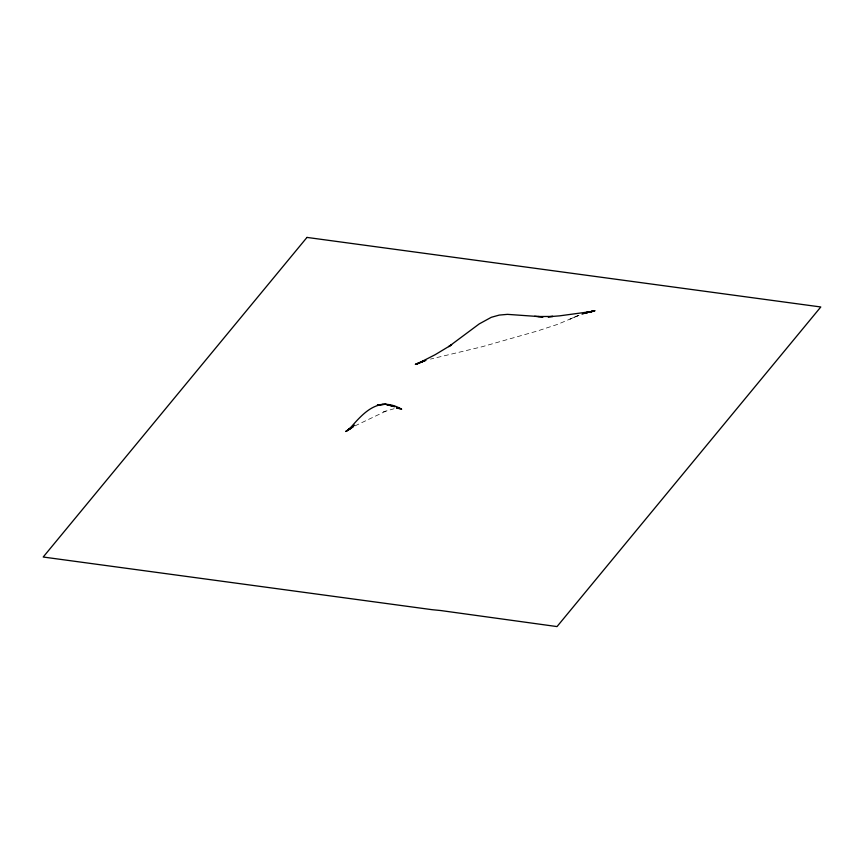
<?xml version="1.0" encoding="UTF-8"?>
<svg xmlns="http://www.w3.org/2000/svg" width="864" height="864" viewBox="0 0 864 864"><rect width="100%" height="100%" fill="white"/><g stroke="black" fill="none" stroke-linecap="round" stroke-linejoin="round"><path stroke-width="0.65" stroke-dasharray="4.32 3.24" d="M354.92 425.92L386.748 410.724L383.627 411.782L394.06 408.737M577.627 315.824L569.948 319.097L578.977 315.295M578.502 315.468L557.604 324.367L537.203 331.052L481.939 346.788L430.456 359.1"/><path stroke-width="1.3" d="M353.516 425.952L347.328 430.715L351.637 427.129L348.862 429.635C363.463 412.754 378.032 395.723 401.663 409.19L396.36 407.689L399.838 408.532L397.278 408.316M354.542 425.153L345.751 431.482L353.182 426.676L348.7 429.419L351.918 427.572M425.952 360.428L415.325 364.338L424.613 360.536L416.966 364.014L435.251 354.65L451.645 344.758L448.697 346.637L479.272 323.881L491.324 317.293L499.241 315.09L507.46 314.356L543.078 316.872L534.589 316.3M419.99 362.545L423.079 361.357M582.066 314.194L585.392 312.962M584.788 313.232L590.177 311.645L584.539 313.351M587.034 312.52L584.928 313.07L595.026 310.673L587.034 312.52L591.851 311.396L585.468 312.725L593.59 311.256L559.516 315.857L547.981 316.796L552.96 316.44L537.948 316.526M306.979 237.416L43.2 557.021L431.168 609.563A90.698 64.141 39.5 0 0 433.123 609.79L440.208 610.481A83.732 59.216 39.5 0 1 443.416 610.913L557.021 626.584L820.8 306.979L306.979 237.416M382.32 404.417L377.395 404.946L385.603 404.287L394.448 406.62L385.603 404.287L382.32 404.417"/></g></svg>
